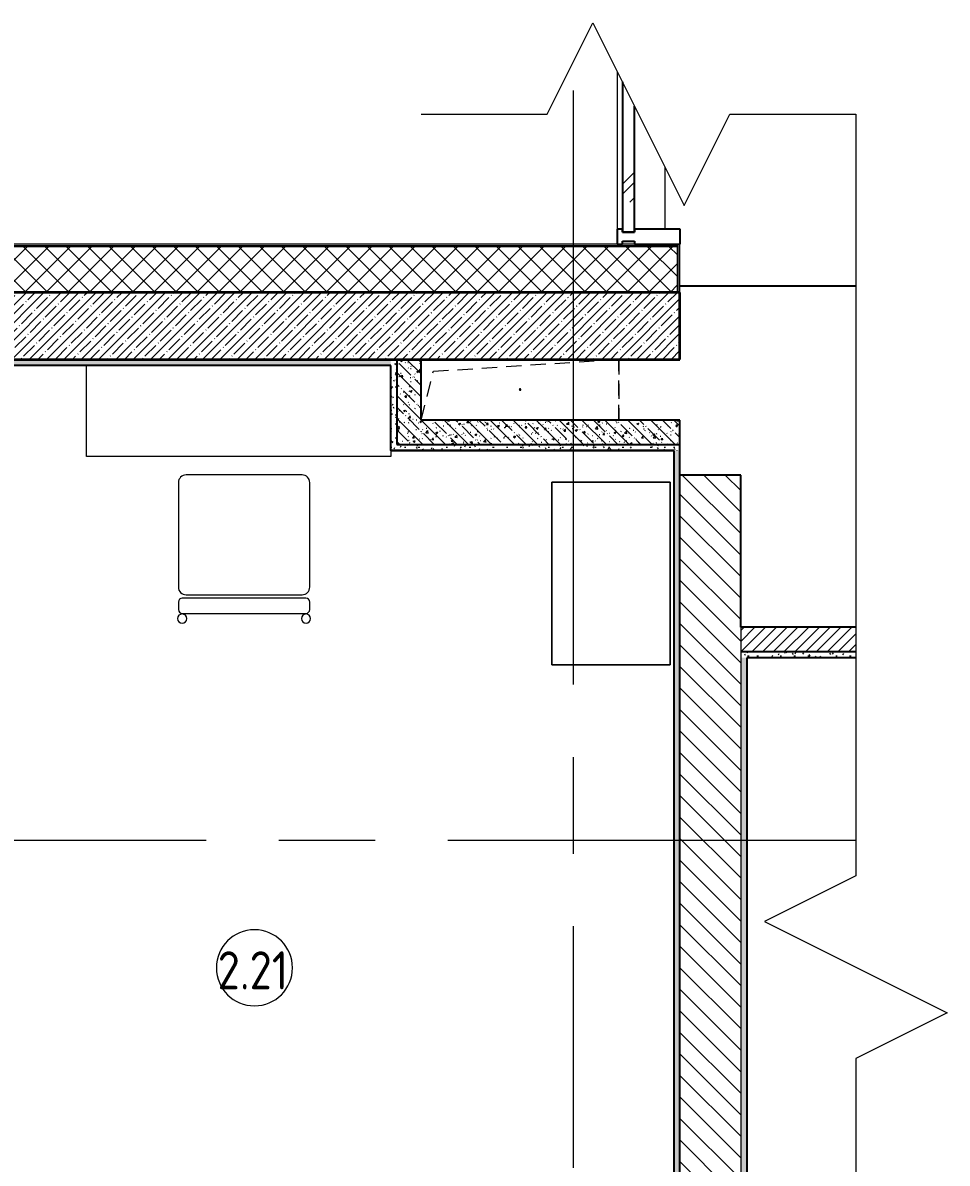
# Model space of a CAD drawing. Header units: millimetres. Extents: x 11693 to 241752, y -8553 to 29926.
# Drawn here: x 26329 to 29366, y 12339 to 16086 of the extents above; entities that cross this region are included whole.
import ezdxf

# ---------------------------------------------------------------- set-up
doc = ezdxf.new("R2010")
doc.units = ezdxf.units.MM
doc.linetypes.add('200_ШТРИХ__ш1_п0_6_', pattern=[80, 50, -30])
doc.linetypes.add('Осевая', pattern=[1587.5, 317.5, -238.125, 793.75, -238.125])
for name, color, linetype, lineweight in [('A-AREA-IDEN', 7, 'Continuous', 9), ('A-DETL-GENF', 7, 'Continuous', 9), ('A-DETL-MBND', 7, '200_ШТРИХ__ш1_п0_6_', 9), ('A-GLAZ-CURT', 7, 'Continuous', 9), ('A-GLAZ-CURT-1', 7, 'Continuous', 25), ('A-GLAZ-CWMG', 7, 'Continuous', 9), ('A-GLAZ-CWMG-1', 7, 'Continuous', 25), ('A-WALL-2', 7, 'Continuous', 9), ('I-FURN', 7, 'Continuous', 9), ('I-WALL', 7, 'Continuous', 9), ('Оси', 7, 'Continuous', 9), ('Оси-2', 7, 'Осевая', 9)]:
    doc.layers.add(name, color=color, linetype=linetype, lineweight=lineweight)
for name, color, linetype, lineweight, true_color in [('A-WALL-1', 7, 'Continuous', 25, 0x3c3c3c), ('A-WALL-3', 7, 'Continuous', 35, 0x3c3c3c), ('A-WALL-FNSH-1', 7, 'Continuous', 15, 0x3c3c3c), ('A-WALL-FNSH-2', 7, 'Continuous', 9, 0x3c3c3c)]:
    doc.layers.add(name, color=color, linetype=linetype, lineweight=lineweight, true_color=true_color)
doc.styles.add('GOST Common', font='GOST_Common.ttf', dxfattribs={"width": 0.9, "height": 125})
pattern_1 = [(135, (24427.91, 0), (-37.71708, -37.71708), [53.34, -8.89, 1.778, -8.89]), (135, (24427.91, 37.694), (-37.71708, -37.71708), []), (50, (24427.91, 0), (63.7639, -5.57885), [6.667, -73.342]), (355, (24427.91, 0), (-12.33488, 66.86951), [5.334, -58.674]), (100.451, (24433.223, -0.465), (51.43036, 61.29098), [5.667, -62.332]), (46.184, (24427.91, 17.78), (94.8772, -14.71484), [10.001, -110.014]), (96.636, (24435.82, 16.55), (83.09115, 86.5993), [8.5, -93.497]), (351.184, (24427.91, 17.78), (83.09204, 86.5993), [8.001, -88.011]), (21, (24436.8, 13.335), (53.06449, -35.79273), [6.667, -73.342]), (326, (24436.8, 13.335), (21.63066, 64.46546), [5.334, -58.674]), (71.451, (24441.22, 10.35), (74.69646, 28.67237), [5.667, -62.332]), (37.5, (24427.91, 0), (1.080413, 29.59427), [1.676, -56.286, 1.676, -57.887, -58.896]), (37.5, (24427.91, 0), (1.080413, 29.59427), [-117.526, 1.676, -57.22]), (7.5, (24427.91, 0), (23.38637, 35.063507), [1.676, -32.283, 1.676, -54.953, -22.447]), (7.5, (24427.91, 0), (23.38637, 35.063507), [-90.589, 1.676, -20.771]), (327.5, (24408.084, 0), (47.456567, -2.00547), [1.676, -20.549, 1.676, -67.666, -92.011]), (327.5, (24408.084, 0), (47.456567, -2.00547), [-91.567, 1.676, -90.335]), (317.5, (24399.194, 0), (51.84495, 8.89904), [1.676, -27.216, 1.676, -44.374, -65.341]), (317.5, (24399.194, 0), (51.84495, 8.89904), [-74.943, 1.676, -63.665])]
pattern_2 = [(0, (24427.91, 0), (60.96, 15.24), [5.029, -40.691, 5.029, -40.691, -243.84]), (0, (24427.91, 0), (60.96, 15.24), [-91.44, 5.029, -86.411, 5.029, -40.691, -106.68]), (0, (24427.91, 0), (60.96, 15.24), [-228.6, 5.029, -25.451, 5.029, -71.171]), (120, (24450.77, 7.62), (-43.678227, 45.172909), [5.029, -40.691, 5.029, -40.691, -243.84]), (120, (24450.77, 7.62), (-43.678227, 45.172909), [-91.44, 5.029, -86.411, 5.029, -40.691, -106.68]), (120, (24450.77, 7.62), (-43.678227, 45.172909), [-228.6, 5.029, -25.451, 5.029, -71.171]), (240, (24458.39, 38.1), (-17.281773, -60.412909), [5.029, -40.691, 5.029, -40.691, -243.84]), (240, (24458.39, 38.1), (-17.281773, -60.412909), [-91.44, 5.029, -86.411, 5.029, -40.691, -106.68]), (240, (24458.39, 38.1), (-17.281773, -60.412909), [-228.6, 5.029, -25.451, 5.029, -71.171])]

# ---------------------------------------------------------------- blocks, each defined once
blk = doc.blocks.new('Системная панель - Стекло - 40мм-23190197-Фрагмент 2_1')
at = {"layer": 'A-GLAZ-CURT'}
h = blk.add_hatch(dxfattribs=at)
h.set_pattern_fill('FP_13', color=256, style=0, pattern_type=2)
h.set_pattern_definition([(135, (15616.62, -3921.12), (-141.4214, -141.4214), [100, -300]), (135, (15666.62, -4021.12), (-141.4214, -141.4214), [300, -100]), (135, (15716.62, -3821.12), (-141.4214, -141.4214), [100, -300])])
h.paths.add_polyline_path([(268.5, 0), (268.5, 40), (-145.2, 40), (-225.2, 0), (194.7, 0)])
at = {"layer": 'A-GLAZ-CURT-1'}
for p, q in [((268.5, 40), (-145.2, 40)), ((268.5, 0), (268.5, 40)), ((-225.2, 0), (268.5, 0))]:
    blk.add_line(p, q, dxfattribs=at)
blk = doc.blocks.new('Прямоугольный импост - Импост структурный с накладкой - 190мм-22858300-Фрагмент 2_1')
at = {"layer": 'A-GLAZ-CWMG-1'}
for p, q in [((-50, 0), (-50, 17)), ((-50, 17), (0, 17)), ((-40, 0), (-50, 0)), ((-40, -40), (-40, 0)), ((0, 0), (-10, 0)), ((-10, 0), (-10, -40)), ((0, 17), (0, 0)), ((-50, -190), (-50, -40)), ((-50, -40), (-40, -40)), ((-10, -40), (0, -40)), ((0, -40), (0, -190)), ((0, -190), (-50, -190))]:
    blk.add_line(p, q, dxfattribs=at)
blk = doc.blocks.new('Прямоугольный импост - Импост структурный с накладкой - 160мм-23190189-Фрагмент 2_1')
at = {"layer": 'A-GLAZ-CWMG'}
for p, q in [((3854.1, 15925.1), (3854.1, 15408.1)), ((4011.1, 15611.8), (4011.1, 15408.1))]:
    blk.add_line(p, q, dxfattribs=at)
blk = doc.blocks.new('GM_Отверстие прямоугольное _в плите_ - Отверстие-21979945-Фрагмент 2_1')
at = {"layer": 'A-DETL-MBND'}
for p, q in [((-285, 60), (314.3, 99.3)), ((325, 99.3), (325, -100)), ((325, -100), (325, 99.3)), ((-325, -100), (-285, 60))]:
    blk.add_line(p, q, dxfattribs=at)
for start, end in [(360, 180), (180, 360)]:
    blk.add_arc((0, 0), 2.5, start, end, dxfattribs=at)
blk = doc.blocks.new('Прямоугольный импост - Импост структурный с накладкой - 190мм-23998909-Фрагмент 2_1')
at = {"layer": 'A-GLAZ-CWMG'}
blk.add_hatch(color=256, dxfattribs=at).paths.add_polyline_path([(25, 17), (24.6, 16.8), (24.3, 17)])
blk.add_line((24.3, 17), (25, 17), dxfattribs=at)
blk = doc.blocks.new('Стул Breuer - 1_9а-V6-Фрагмент 2_1')
at = {"layer": 'I-FURN'}
for p, q in [((190.5, 241.3), (-190.5, 241.3)), ((-215.9, 215.9), (-215.9, -127)), ((215.9, -127), (215.9, 215.9)), ((-215.9, -176.2), (-215.9, -200.8)), ((203.2, -163.5), (-203.2, -163.5)), ((-190.5, -152.4), (190.5, -152.4)), ((215.9, -200.8), (215.9, -176.2)), ((-203.2, -213.5), (203.2, -213.5))]:
    blk.add_line(p, q, dxfattribs=at)
for centre, radius, start, end in [((-190.5, 215.9), 25.4, 90, 180), ((190.5, 215.9), 25.4, 0, 90), ((-190.5, -127), 25.4, 180, 270), ((190.5, -127), 25.4, 270, 360), ((-203.2, -176.2), 12.7, 90, 180), ((203.2, -176.2), 12.7, 360, 90), ((-203.5, -230.6), 15.1, 360, 180), ((-203.2, -200.8), 12.7, 180, 270), ((203.7, -230.6), 15.1, 360, 180), ((203.2, -200.8), 12.7, 270, 360), ((-203.5, -230.6), 15.1, 180, 360), ((203.7, -230.6), 15.1, 180, 360)]:
    blk.add_arc(centre, radius, start, end, dxfattribs=at)
blk = doc.blocks.new('Стол базовый прямоугольный - 1_76-26243621-Фрагмент 2_1')
at = {"layer": 'I-FURN'}
for p, q in [((-500, 150), (500, 150)), ((-500, 130), (-500, 150)), ((500, 150), (500, -149.3))]:
    blk.add_line(p, q, dxfattribs=at)
blk = doc.blocks.new('DET_L_Линия разрыва - М100-30911373-Фрагмент 2_1')
at = {"layer": 'A-DETL-GENF'}
for p, q in [((2652.5, -300), (2952.5, 300)), ((2952.5, 300), (3102.5, 0)), ((0, 0), (2502.5, 0)), ((2502.5, 0), (2652.5, -300)), ((3102.5, 0), (5605, 0))]:
    blk.add_line(p, q, dxfattribs=at)
blk = doc.blocks.new('DET_L_Линия разрыва - М100-30911375-Фрагмент 2_1')
at = {"layer": 'A-DETL-GENF'}
for p, q in [((564.3, 300), (414.3, 0)), ((864.3, -300), (564.3, 300)), ((414.3, 0), (0, 0)), ((1014.3, 0), (864.3, -300)), ((1428.5, 0), (1014.3, 0))]:
    blk.add_line(p, q, dxfattribs=at)
blk = doc.blocks.new('Марка_Помещения - Номер-25198446-Фрагмент 2_1')
at = {"layer": 'A-AREA-IDEN'}
for start, end in [(360, 180), (180, 360)]:
    blk.add_arc((0, 0), 2.5, start, end, dxfattribs=at)

msp = doc.modelspace()

# ---------------------------------------------------------------- hatches: boundary and pattern name
at = {"layer": 'A-WALL-2'}
h = msp.add_hatch(dxfattribs=at)
h.set_pattern_fill('FP_14', color=256, style=0, pattern_type=2)
h.set_pattern_definition([(45, (24427.91, 0), (-35.35534, 35.35534), []), (135, (24427.91, 0), (-35.35534, -35.35534), [])])
h.paths.add_polyline_path([(28479.9, 15200), (28479.9, 15350), (24317.9, 15350), (24317.9, 15200), (28002.5, 15200)])
at = {"layer": 'I-WALL'}
h = msp.add_hatch(dxfattribs=at)
h.set_pattern_fill('FP_4', color=256, style=0, pattern_type=2)
h.set_pattern_definition([(45, (24427.91, 0), (-28.51196, 28.51196), []), (45, (24456.42, 0), (-28.51196, 28.51196), [50.403, -10.081, 1.676, -8.404])])
h.paths.add_polyline_path([(28487.9, 14980), (28487.9, 15200), (24817.9, 15200), (24817.9, 14980), (28002.5, 14980)])
h = msp.add_hatch(dxfattribs=at)
h.set_pattern_fill('FP_10', color=256, style=0, pattern_type=2)
h.set_pattern_definition(pattern_2)
h.paths.add_polyline_path([(27537.9, 14960), (27537.9, 14980), (24842.9, 14980), (24842.9, 14960), (26432, 14960)])
h = msp.add_hatch(dxfattribs=at)
h.set_pattern_fill('FP_10', color=256, style=0, pattern_type=2)
h.set_pattern_definition(pattern_2)
h.paths.add_polyline_path([(27557.9, 14680.7), (27557.9, 14980), (27537.9, 14980), (27537.9, 14680.7)])
h = msp.add_hatch(dxfattribs=at)
h.set_pattern_fill('FP_6', color=256, style=0, pattern_type=2)
h.set_pattern_definition(pattern_1)
h.paths.add_polyline_path([(27637.9, 14700.7), (27637.9, 14980), (27557.9, 14980), (27557.9, 14700.7)])
h = msp.add_hatch(dxfattribs=at)
h.set_pattern_fill('FP_6', color=256, style=0, pattern_type=2)
h.set_pattern_definition(pattern_1)
h.paths.add_polyline_path([(28487.9, 14700.7), (28487.9, 14780.7), (27637.9, 14780.7), (27637.9, 14700.7), (28002.5, 14700.7)])
h = msp.add_hatch(dxfattribs=at)
h.set_pattern_fill('FP_10', color=256, style=0, pattern_type=2)
h.set_pattern_definition(pattern_2)
h.paths.add_polyline_path([(28467.9, 14680.7), (28487.9, 14680.7), (28487.9, 14700.7), (27557.9, 14700.7), (27557.9, 14680.7), (28002.5, 14680.7)])
h = msp.add_hatch(dxfattribs=at)
h.set_pattern_fill('FP_10', color=256, style=0, pattern_type=2)
h.set_pattern_definition(pattern_2)
h.paths.add_polyline_path([(28487.9, 11400), (28487.9, 14680.7), (28467.9, 14680.7), (28467.9, 11400)])
h = msp.add_hatch(dxfattribs=at)
h.set_pattern_fill('FP_1', color=256, style=0, pattern_type=2)
h.set_pattern_definition([(135, (24427.91, 0), (-35.35534, -35.35534), [])])
h.paths.add_polyline_path([(28687.9, 10900), (28687.9, 14600), (28487.9, 14600), (28487.9, 10900)])
h = msp.add_hatch(dxfattribs=at)
h.set_pattern_fill('FP_5', color=256, style=0, pattern_type=2)
h.set_pattern_definition([(45, (24427.91, 0), (-17.67767, 17.67767), [])])
h.paths.add_polyline_path([(29066.5, 14020), (29066.5, 14100), (28687.9, 14100), (28687.9, 14020)])
h = msp.add_hatch(dxfattribs=at)
h.set_pattern_fill('FP_10', color=256, style=0, pattern_type=2)
h.set_pattern_definition(pattern_2)
h.paths.add_polyline_path([(28687.9, 14000), (29066.5, 14000), (29066.5, 14020), (28687.9, 14020)])
h = msp.add_hatch(dxfattribs=at)
h.set_pattern_fill('FP_10', color=256, style=0, pattern_type=2)
h.set_pattern_definition(pattern_2)
h.paths.add_polyline_path([(28687.9, 10880), (28707.9, 10880), (28707.9, 14000), (28687.9, 14000), (28687.9, 10900)])

# ---------------------------------------------------------------- linework, layer by layer
at = {"layer": 'A-WALL-1'}
for p, q in [((27537.9, 14960), (24887.9, 14960)), ((27537.9, 14680.7), (27537.9, 14960)), ((27557.9, 14980), (27557.9, 14700.7)), ((27637.9, 14780.7), (27637.9, 14980)), ((28487.9, 14780.7), (27637.9, 14780.7)), ((28487.9, 10900), (28487.9, 14780.7)), ((27557.9, 14700.7), (28487.9, 14700.7)), ((28467.9, 14680.7), (27537.9, 14680.7)), ((28467.9, 14680.7), (28467.9, 11420)), ((28687.9, 14600), (28487.9, 14600)), ((28687.9, 14100), (28687.9, 14600)), ((29066.5, 14100), (28687.9, 14100)), ((28687.9, 14020), (29066.5, 14020)), ((29066.5, 14000), (28707.9, 14000)), ((28707.9, 14000), (28707.9, 10880))]:
    msp.add_line(p, q, dxfattribs=at)
at = {"layer": 'A-WALL-2'}
for p, q in [((28479.9, 15350), (24167.9, 15350)), ((28479.9, 15200), (28479.9, 15350)), ((28687.9, 14100), (28687.9, 10900))]:
    msp.add_line(p, q, dxfattribs=at)
at = {"layer": 'A-WALL-3'}
for p, q in [((28487.9, 15200), (24817.9, 15200)), ((28487.9, 14980), (28487.9, 15200)), ((24817.9, 14980), (28487.9, 14980))]:
    msp.add_line(p, q, dxfattribs=at)
at = {"layer": 'A-WALL-FNSH-1'}
for p, q in [((28482.9, 15353), (24164.9, 15353)), ((28482.9, 15200), (28482.9, 15353)), ((29066.5, 15221), (28487.9, 15221)), ((28487.9, 15221), (28487.9, 15220)), ((28487.9, 15220), (29066.5, 15220)), ((27536.9, 14959), (24887.9, 14959)), ((27536.9, 14959), (27536.9, 14679.7)), ((27536.9, 14679.7), (28466.9, 14679.7)), ((28466.9, 14679.7), (28466.9, 11421)), ((28707.9, 13999), (29066.5, 13999)), ((28708.9, 10879), (28708.9, 14000))]:
    msp.add_line(p, q, dxfattribs=at)
at = {"layer": 'A-WALL-FNSH-2'}
for p, q in [((28487.9, 15358), (24159.9, 15358)), ((28487.9, 15200), (28487.9, 15358))]:
    msp.add_line(p, q, dxfattribs=at)
at = {"layer": 'I-FURN'}
for p, q in [((28456.4, 14576.1), (28067.2, 14576.1)), ((28067.2, 14576.1), (28067.2, 13976.1)), ((28067.2, 13976.1), (28067.2, 14576.1)), ((28067.2, 14576.1), (28456.4, 14576.1)), ((28456.4, 13976.1), (28456.4, 14576.1)), ((28456.4, 14576.1), (28456.4, 13976.1)), ((28067.2, 13976.1), (28456.4, 13976.1)), ((28456.4, 13976.1), (28067.2, 13976.1))]:
    msp.add_line(p, q, dxfattribs=at)
at = {"layer": 'Оси'}
for p, q in [((28137.9, 14613.5), (28137.9, 15863.5)), ((27816.5, 13400), (29066.5, 13400))]:
    msp.add_line(p, q, dxfattribs=at)
at = {"layer": 'Оси-2'}
for p, q in [((28137.9, 10181), (28137.9, 14613.5)), ((23994.6, 13400), (27816.5, 13400))]:
    msp.add_line(p, q, dxfattribs=at)

# ---------------------------------------------------------------- block references
at = {"layer": 'A-AREA-IDEN', "xscale": 49.99999999999998, "yscale": 49.99999999999998, "zscale": 49.99999999999998}
msp.add_blockref('Марка_Помещения - Номер-25198446-Фрагмент 2_1', (27090, 12981.2), dxfattribs=at)
at = {"layer": 'A-DETL-GENF'}
for name, rotation in [('DET_L_Линия разрыва - М100-30911375-Фрагмент 2_1', 180), ('DET_L_Линия разрыва - М100-30911373-Фрагмент 2_1', 269.9999999999999)]:
    msp.add_blockref(name, (29066.5, 15785.5), dxfattribs=dict(at, rotation=rotation))
at = {"layer": 'A-DETL-MBND'}
msp.add_blockref('GM_Отверстие прямоугольное _в плите_ - Отверстие-21979945-Фрагмент 2_1', (27962.9, 14880.7), dxfattribs=at)
at = {"layer": 'A-GLAZ-CURT', "rotation": 269.9999999999999}
msp.add_blockref('Системная панель - Стекло - 40мм-23190197-Фрагмент 2_1', (28299, 15666.6), dxfattribs=at)
at = {"layer": 'A-GLAZ-CWMG', "extrusion": (0, 0, -1), "rotation": 270.0000000000001}
for name, p in [('Прямоугольный импост - Импост структурный с накладкой - 190мм-23998909-Фрагмент 2_1', (-28299, 15950.1)), ('Прямоугольный импост - Импост структурный с накладкой - 190мм-22858300-Фрагмент 2_1', (-28299, 15358.1))]:
    msp.add_blockref(name, p, dxfattribs=at)
at = {"layer": 'A-GLAZ-CWMG'}
msp.add_blockref('Прямоугольный импост - Импост структурный с накладкой - 160мм-23190189-Фрагмент 2_1', (24427.9, 0), dxfattribs=at)
at = {"layer": 'I-FURN', "rotation": 180}
msp.add_blockref('Стол базовый прямоугольный - 1_76-26243621-Фрагмент 2_1', (27037.9, 14810.7), dxfattribs=at)
at = {"layer": 'I-FURN'}
msp.add_blockref('Стул Breuer - 1_9а-V6-Фрагмент 2_1', (27055.9, 14359), dxfattribs=at)

# ---------------------------------------------------------------- texts
at = {"layer": 'A-AREA-IDEN', "insert": (26969, 13035.4), "char_height": 125, "width": 303.038, "attachment_point": 1, "style": 'GOST Common'}
msp.add_mtext('2.21', dxfattribs=at)

doc.saveas('drawing.dxf')
